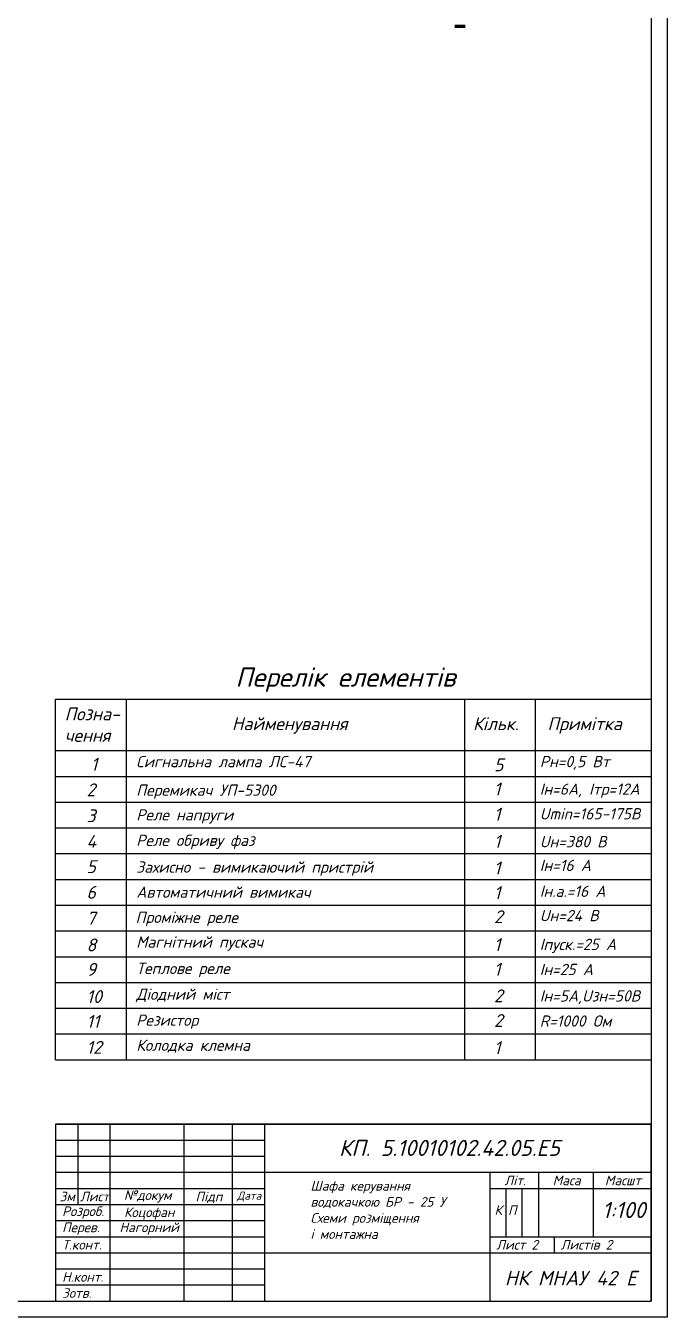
# Model space of a CAD drawing. Header units: millimetres. Extents: x 1158 to 1752, y 1553 to 2378.
# Drawn here: x 1552.9 to 1752.1, y 1553 to 1954.2 of the extents above; entities that cross this region are included whole.
import ezdxf

# ---------------------------------------------------------------- set-up
doc = ezdxf.new("R2010")
doc.units = ezdxf.units.MM
doc.layers.add('Nadpisi', color=7, linetype='Continuous')
for name, color, linetype, lineweight in [('ramka', 7, 'Continuous', 40), ('Надписи', 7, 'Continuous', 30), ('ОСН', 7, 'Continuous', 35)]:
    doc.layers.add(name, color=color, linetype=linetype, lineweight=lineweight)
doc.styles.get("Standard").update_dxf_attribs({"font": 'arial.ttf'})
doc.styles.add('style1', font='isocpeur.ttf', dxfattribs={"oblique": 15, "height": 3})

msp = doc.modelspace()

# ---------------------------------------------------------------- linework, layer by layer
at = {"lineweight": 25}
for p, q in [((1752.139, 2377.971), (1752.139, 1552.971)), ((1747.139, 2372.971), (1747.139, 1557.971)), ((1562.139, 1728.971), (1562.139, 1744.971)), ((1562.139, 1744.971), (1747.139, 1744.971)), ((1584.139, 1744.971), (1584.139, 1632.971)), ((1689.139, 1744.971), (1689.139, 1632.971)), ((1711.139, 1744.971), (1711.139, 1632.971)), ((1562.139, 1720.971), (1562.139, 1728.971)), ((1562.139, 1728.971), (1747.139, 1728.971)), ((1562.139, 1712.971), (1562.139, 1720.971)), ((1562.139, 1720.971), (1747.139, 1720.971)), ((1562.139, 1704.971), (1562.139, 1712.971)), ((1562.139, 1712.971), (1747.139, 1712.971)), ((1562.139, 1696.971), (1562.139, 1704.971)), ((1562.139, 1704.971), (1747.139, 1704.971)), ((1562.139, 1688.971), (1562.139, 1696.971)), ((1562.139, 1696.971), (1747.139, 1696.971)), ((1562.139, 1680.971), (1562.139, 1688.971)), ((1562.139, 1688.971), (1747.139, 1688.971)), ((1562.139, 1672.971), (1562.139, 1680.971)), ((1562.139, 1680.971), (1747.139, 1680.971)), ((1562.139, 1664.971), (1562.139, 1672.971)), ((1562.139, 1672.971), (1747.139, 1672.971)), ((1562.139, 1656.971), (1562.139, 1664.971)), ((1562.139, 1664.971), (1747.139, 1664.971)), ((1562.139, 1648.971), (1562.139, 1656.971)), ((1562.139, 1656.971), (1747.139, 1656.971)), ((1562.139, 1640.971), (1562.139, 1648.971)), ((1562.139, 1648.971), (1747.139, 1648.971)), ((1562.139, 1632.971), (1562.139, 1640.971)), ((1562.139, 1640.971), (1747.139, 1640.971)), ((1562.139, 1632.971), (1747.139, 1632.971)), ((1747.139, 1612.971), (1562.139, 1612.971)), ((1562.139, 1612.971), (1562.139, 1557.971)), ((1562.139, 1612.971), (1562.139, 1602.971)), ((1747.139, 1557.971), (1747.139, 1612.971)), ((1178.139, 1557.971), (1747.139, 1557.971)), ((1752.139, 1552.971), (1158.139, 1552.971))]:
    msp.add_line(p, q, dxfattribs=at)
at = {"lineweight": 70}
msp.add_line((1686.21, 1954.011), (1689.385, 1954.011), dxfattribs=at)
at = {"layer": 'ramka', "lineweight": 25}
for p, q in [((1562.139, 1612.971), (1747.139, 1612.971)), ((1562.139, 1612.971), (1562.139, 1557.971)), ((1569.139, 1612.971), (1569.139, 1587.971)), ((1579.139, 1557.971), (1579.139, 1612.971)), ((1602.139, 1557.971), (1602.139, 1612.971)), ((1617.139, 1557.971), (1617.139, 1612.971)), ((1627.139, 1557.971), (1627.139, 1612.971)), ((1562.139, 1607.971), (1627.139, 1607.971)), ((1562.139, 1602.971), (1627.139, 1602.971)), ((1562.139, 1597.971), (1747.139, 1597.971)), ((1697.139, 1557.971), (1697.139, 1597.971)), ((1712.139, 1597.971), (1712.139, 1577.971)), ((1729.139, 1597.971), (1729.139, 1577.971)), ((1562.139, 1592.971), (1627.139, 1592.971)), ((1697.139, 1592.971), (1747.139, 1592.971)), ((1702.139, 1577.971), (1702.139, 1592.971)), ((1707.139, 1577.971), (1707.139, 1592.971)), ((1562.139, 1587.971), (1627.139, 1587.971)), ((1562.139, 1582.971), (1627.139, 1582.971)), ((1562.139, 1577.971), (1627.139, 1577.971)), ((1697.139, 1577.971), (1747.139, 1577.971)), ((1717.139, 1572.971), (1717.139, 1577.971)), ((1562.139, 1572.971), (1747.139, 1572.971)), ((1562.139, 1567.971), (1627.139, 1567.971)), ((1562.139, 1562.971), (1627.139, 1562.971))]:
    msp.add_line(p, q, dxfattribs=at)
at = {"layer": 'ОСН', "lineweight": 25}
msp.add_line((1579.139, 1612.971), (1602.139, 1612.971), dxfattribs=at)

# ---------------------------------------------------------------- texts
at = {"lineweight": 25, "attachment_point": 1}
for s, width, insert, char_height in [('\\pt78;{\\fISOCPEUR|b0|i1|c204|p34;Перелік елементів}', 76.98798, (1618.029, 1754.829), 6), ('{\\fISOCPEUR|b0|i1|c204|p34;Позна-\\Pчення}', 18.9809, (1565.016, 1742.382), 4), ('{\\fISOCPEUR|b0|i1|c204|p34;Найменування}', 46.88405, (1616.944, 1739.343), 4), ('{\\fISOCPEUR|b0|i1|c204|p34;Кільк.}', 46.88405, (1691.822, 1739.343), 4), ('{\\fISOCPEUR|b0|i1|c204|p34;Примітка}', 46.88405, (1714.97, 1739.343), 4), ('{\\fISOCPEUR|b0|i1|c204|p34;1}', 5.30327, (1573.129, 1726.755), 4), ('{\\fISOCPEUR|b0|i1|c204|p34;Сигнальна лампа ЛС-47}', 80.0228, (1587.227, 1727.326), 3.5), ('{\\fISOCPEUR|b0|i1|c204|p34;5}', 5.30327, (1698.354, 1726.576), 4), ('{\\fISOCPEUR|b0|i1|c204|p34;Рн=0,5 Вт}', 35.20271, (1712.569, 1727.326), 3.5), ('{\\fISOCPEUR|b0|i1|c204|p34;2}', 5.30327, (1571.789, 1718.811), 4), ('{\\fISOCPEUR|b0|i1|c204|p34;Перемикач УП-5300}', 80.0228, (1587.227, 1718.456), 3.5), ('{\\fISOCPEUR|b0|i1|c204|p34;1}', 5.30327, (1698.354, 1719.091), 4), ('{\\fISOCPEUR|b0|i1|c204|p34;Ін=6А, Ітр=12А}', 35.20271, (1712.569, 1718.776), 3.5), ('{\\fISOCPEUR|b0|i1|c204|p34;3}', 5.30327, (1571.789, 1710.754), 4), ('{\\fISOCPEUR|b0|i1|c204|p34;Реле напруги}', 53.83126, (1587.227, 1710.785), 3.5), ('{\\fISOCPEUR|b0|i1|c204|p34;1}', 5.30327, (1698.354, 1711.233), 4), ('{\\fISOCPEUR|b0|i1|c0|p34;Umin=\\fISOCPEUR|b0|i1|c204|p34;165-175В}', 35.20271, (1712.569, 1711.107), 3.5), ('{\\fISOCPEUR|b0|i1|c204|p34;4}', 5.30327, (1571.789, 1702.78), 4), ('{\\fISOCPEUR|b0|i1|c204|p34;Реле обриву фаз}', 47.52588, (1587.227, 1702.874), 3.5), ('{\\fISOCPEUR|b0|i1|c204|p34;1}', 5.30327, (1698.354, 1702.813), 4), ('{\\fISOCPEUR|b0|i1|c0|p34;U\\fISOCPEUR|b0|i1|c204|p34;н=380 В}', 35.20271, (1712.569, 1702.443), 3.5), ('{\\fISOCPEUR|b0|i1|c204|p34;5}', 5.30327, (1571.789, 1694.949), 4), ('{\\fISOCPEUR|b0|i1|c204|p34;Захисно - вимикаючий пристрій}', 80.0228, (1587.227, 1694.558), 3.5), ('{\\fISOCPEUR|b0|i1|c204|p34;1}', 5.30327, (1698.354, 1694.54), 4), ('{\\fISOCPEUR|b0|i1|c204|p34;Ін=16 А}', 35.20271, (1712.569, 1695.082), 3.5), ('{\\fISOCPEUR|b0|i1|c204|p34;6}', 5.30327, (1571.789, 1686.973), 4), ('{\\fISOCPEUR|b0|i1|c204|p34;Автоматичний вимикач}', 80.0228, (1587.227, 1686.767), 3.5), ('{\\fISOCPEUR|b0|i1|c204|p34;1}', 5.30327, (1698.354, 1686.869), 4), ('{\\fISOCPEUR|b0|i1|c204|p34;Ін.а.=16 А}', 35.20271, (1712.569, 1687.035), 3.5), ('{\\fISOCPEUR|b0|i1|c204|p34;7}', 5.30327, (1571.789, 1678.915), 4), ('{\\fISOCPEUR|b0|i1|c204|p34;Проміжне реле}', 80.0228, (1587.001, 1678.943), 3.5), ('{\\fISOCPEUR|b0|i1|c204|p34;2}', 5.30327, (1698.354, 1679.385), 4), ('{\\fISOCPEUR|b0|i1|c0|p34;U\\fISOCPEUR|b0|i1|c204|p34;н=24 В}', 35.20271, (1712.569, 1679.491), 3.5), ('{\\fISOCPEUR|b0|i1|c204|p34;8}', 5.30327, (1571.789, 1670.606), 4), ('{\\fISOCPEUR|b0|i1|c204|p34;Магнітний пускач}', 80.0228, (1587.227, 1671.271), 3.5), ('{\\fISOCPEUR|b0|i1|c204|p34;1}', 5.30327, (1698.354, 1670.73), 4), ('{\\fISOCPEUR|b0|i1|c204|p34;Іпуск.=25 А}', 35.20271, (1712.569, 1670.542), 3.5), ('{\\fISOCPEUR|b0|i1|c204|p34;9}', 5.30327, (1571.789, 1663.002), 4), ('{\\fISOCPEUR|b0|i1|c204|p34;Теплове реле}', 37.58279, (1587.227, 1663.086), 3.5), ('{\\fISOCPEUR|b0|i1|c204|p34;1}', 5.30327, (1698.354, 1663.059), 4), ('{\\fISOCPEUR|b0|i1|c204|p34;Ін=25 А}', 35.20271, (1712.569, 1662.747), 3.5), ('{\\fISOCPEUR|b0|i1|c204|p34;10}', 5.30327, (1571.789, 1654.568), 4), ('{\\fISOCPEUR|b0|i1|c204|p34;Діодний міст}', 43.71695, (1587.227, 1655.055), 3.5), ('{\\fISOCPEUR|b0|i1|c204|p34;2}', 5.30327, (1698.354, 1654.799), 4), ('{\\fISOCPEUR|b0|i1|c204|p34;Ін=5А,\\fISOCPEUR|b0|i1|c0|p34;U\\fISOCPEUR|b0|i1|c204|p34;зн=50В}', 35.20271, (1712.569, 1654.523), 3.5), ('{\\fISOCPEUR|b0|i1|c204|p34;11}', 5.30327, (1571.789, 1646.851), 4), ('{\\fISOCPEUR|b0|i1|c204|p34;Резистор}', 30.89794, (1587.227, 1646.99), 3.5), ('{\\fISOCPEUR|b0|i1|c204|p34;2}', 5.30327, (1698.354, 1647.128), 4), ('{\\fISOCPEUR|b0|i1|c0|p34;R\\fISOCPEUR|b0|i1|c204|p34;=1000 Ом}', 35.20271, (1712.569, 1646.727), 3.5), ('{\\fISOCPEUR|b0|i1|c204|p34;12}', 5.30327, (1571.789, 1638.793), 4), ('{\\fISOCPEUR|b0|i1|c204|p34;Колодка клемна}', 42.90351, (1587.227, 1639.199), 3.5), ('{\\fISOCPEUR|b0|i1|c204|p34;1}', 5.30327, (1698.354, 1638.708), 4)]:
    msp.add_mtext_dynamic_manual_height_columns(s, width=width, gutter_width=12.5, heights=[0], dxfattribs=dict(at, insert=insert, char_height=char_height))
at = {"lineweight": 25, "attachment_point": 1, "style": 'style1'}
for s, insert, char_height, width in [('КП. 5.10010102.42.05.Е5', (1650.216, 1608.055), 5, 103.09956), ('Шафа керування \\Pводокачкою БР - 25 У\\PСхеми розміщення\\Pі монтажна', (1641.349, 1595.287), 3, 46.94947)]:
    msp.add_mtext(s, dxfattribs=dict(at, insert=insert, char_height=char_height, width=width))
at = {"layer": 'Nadpisi', "lineweight": 25, "style": 'style1'}
for s, insert, char_height, width, attachment_point in [('{\\fISOCPEUR|b0|i1|c204|p34;\\Q0;Зм}', (1565.794, 1590.471), 3, 7, 5), ('{\\fISOCPEUR|b0|i1|c204|p34;\\Q0;Лист}', (1574.294, 1590.471), 3, 10, 5), ('{\\fISOCPEUR|b0|i1|c204|p34;\\Q0;№докум}', (1590.794, 1590.471), 3, 23, 5), ('{\\fISOCPEUR|b0|i1|c204|p34;\\Q0;Підп}', (1609.794, 1590.196), 3, 15, 5), ('{\\fISOCPEUR|b0|i1|c204|p34;\\Q0;Дата}', (1622.294, 1590.471), 2.5, 10, 5), ('{\\fISOCPEUR|b0|i1|c204|p34;\\Q0; Розроб.}', (1562.294, 1585.471), 3, 17, 4), ('{\\fISOCPEUR|b0|i1|c204|p34;\\Q0;Коцофан}', (1591.255, 1585.147), 3, 23, 5), ('{\\fISOCPEUR|b0|i1|c204|p34;\\Q0; Перев.}', (1562.294, 1580.471), 3, 17, 4), ('{\\fISOCPEUR|b0|i1|c204|p34;\\Q0;Нагорний}', (1591.255, 1580.474), 3, 23, 5), ('{\\fISOCPEUR|b0|i1|c204|p34;\\Q0; Т.конт.}', (1562.294, 1575.471), 3, 17, 4), ('{\\fISOCPEUR|b0|i1|c204|p34;\\Q0; Н.конт.}', (1562.294, 1565.471), 3, 17, 4), ('{\\fISOCPEUR|b0|i1|c204|p34;\\Q0; Зотв.}', (1562.294, 1560.471), 3, 17, 4)]:
    msp.add_mtext(s, dxfattribs=dict(at, insert=insert, char_height=char_height, width=width, attachment_point=attachment_point))
at = {"layer": 'Nadpisi', "lineweight": 25, "insert": (1701.71, 1565.112), "char_height": 4.5, "width": 57.51868, "attachment_point": 4}
msp.add_mtext('{\\fISOCPEUR|b0|i1|c204|p34;НК МНАУ 42 Е}', dxfattribs=at)
at = {"layer": 'Надписи', "lineweight": 25, "char_height": 3, "style": 'style1'}
for s, insert, width, attachment_point in [('{\\fISOCPEUR|b0|i1|c204|p34;\\Q0;Літ.}', (1704.917, 1595.471), 15, 5), ('{\\fISOCPEUR|b0|i1|c204|p34;\\Q0;Маса}', (1720.917, 1595.471), 17, 5), ('{\\fISOCPEUR|b0|i1|c204|p34;\\Q0;Масшт}', (1738.417, 1595.471), 18, 5), ('{\\fISOCPEUR|b0|i1|c204|p34;\\Q0;  К П}', (1700.03, 1586.228), 15, 5), ('{\\fISOCPEUR|b0|i1|c204|p34; \\Q0;Лист 2  }', (1697.139, 1575.471), 20, 4), ('{\\fISOCPEUR|b0|i1|c204|p34;\\Q0; Листів 2}', (1717.139, 1575.471), 30, 4)]:
    msp.add_mtext(s, dxfattribs=dict(at, insert=insert, width=width, attachment_point=attachment_point))
at = {"layer": 'Надписи', "linetype": 'ByBlock', "lineweight": 25, "insert": (1731.963, 1588.762), "char_height": 5, "width": 15.34481, "attachment_point": 1}
msp.add_mtext('{\\fISOCPEUR|b0|i1|c204|p34;1:100}', dxfattribs=at)

doc.saveas('drawing.dxf')
